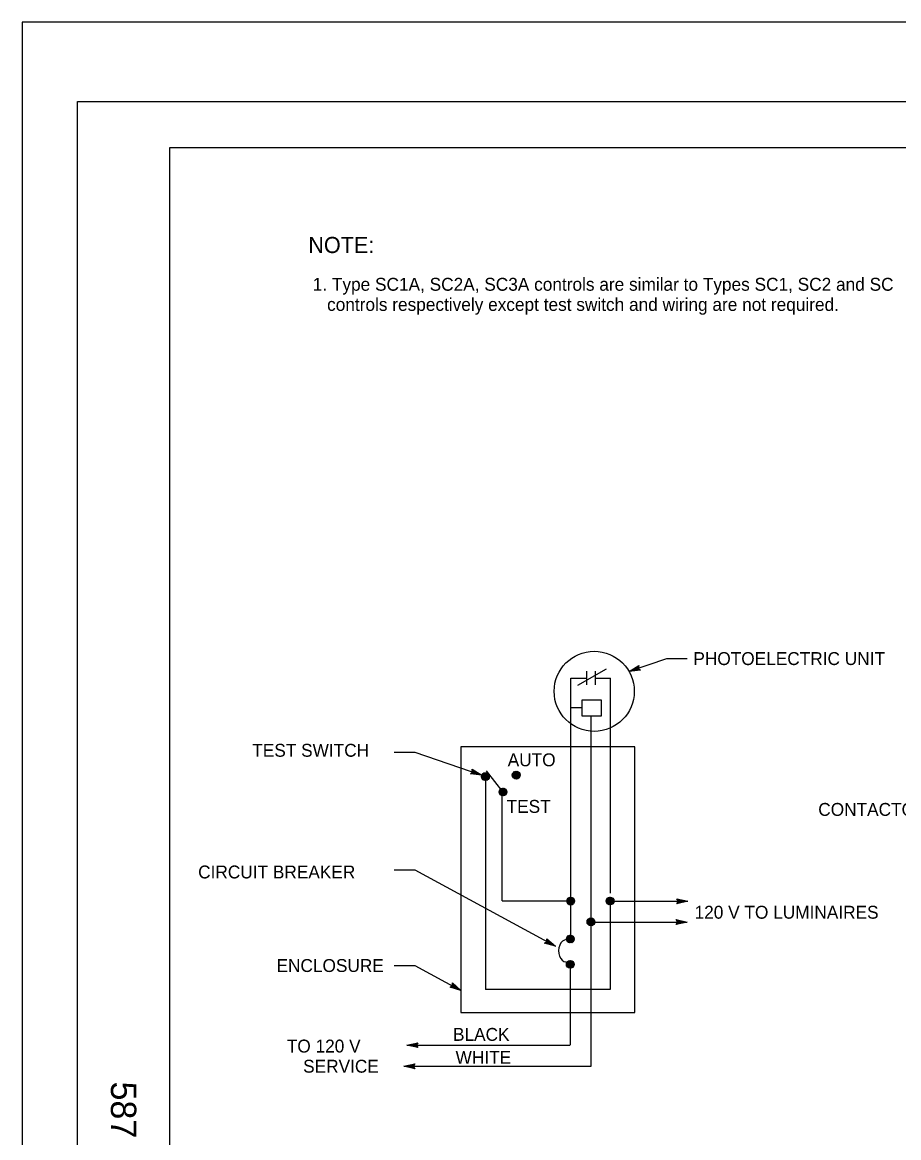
# Model space of a CAD drawing. Extents: x -894 to 866, y -472 to 714.
# Drawn here: x -894 to -418, y 108 to 714 of the extents above; entities that cross this region are included whole.
import ezdxf

# ---------------------------------------------------------------- set-up
doc = ezdxf.new("R2010")
doc.units = 0
for name, color, linetype in [('56 Stage 3 Anno', 7, 'Continuous'), ('57 Undefined', 7, 'Continuous'), ('60 Nongeo Data', 7, 'Continuous'), ('border_PLOTTING-ELEMENTS', 7, 'Continuous'), ('border_rw_22x34_Cut_Lines', 7, 'Continuous'), ('border_SHEET', 7, 'Continuous'), ('border_WITHIN-BORDER-anno', 7, 'Continuous')]:
    doc.layers.add(name, color=color, linetype=linetype)

msp = doc.modelspace()

# ---------------------------------------------------------------- linework, layer by layer
at = {"layer": '56 Stage 3 Anno'}
for p, q in [((-564.66, 361.26), (-559.46, 364.52)), ((-563.35, 361.73), (-559.56, 364.11)), ((-562.06, 362.18), (-559.61, 363.72)), ((-560.76, 362.65), (-559.71, 363.3)), ((-559.46, 364.52), (-559.77, 363)), ((-559.46, 364.52), (-559.46, 364.52)), ((-558.56, 362.01), (-564.66, 361.26)), ((-564.66, 361.26), (-564.66, 361.26)), ((-558.89, 362.27), (-563.36, 361.72)), ((-559.23, 362.53), (-562.06, 362.18)), ((-559.51, 362.8), (-560.76, 362.65)), ((-559.77, 363), (-558.56, 362.01)), ((-558.56, 362.01), (-558.56, 362.01)), ((-650.79, 305.74), (-649.6, 306.75)), ((-644.68, 305.08), (-650.79, 305.74)), ((-650.79, 305.74), (-650.79, 305.74)), ((-646, 305.52), (-650.45, 306.01)), ((-647.29, 305.97), (-650.17, 306.28)), ((-649.6, 306.75), (-649.93, 308.27)), ((-649.93, 308.27), (-649.93, 308.27)), ((-649.93, 308.27), (-644.68, 305.08)), ((-649.84, 307.87), (-645.98, 305.52)), ((-648.6, 306.41), (-649.83, 306.54)), ((-649.73, 307.45), (-647.29, 305.97)), ((-649.68, 307.07), (-648.6, 306.41)), ((-644.68, 305.08), (-644.68, 305.08)), ((-610.6, 213.94), (-609.28, 214.76)), ((-604.65, 212.4), (-610.6, 213.94)), ((-610.6, 213.94), (-610.6, 213.94)), ((-605.89, 213.03), (-610.23, 214.16)), ((-607.11, 213.66), (-609.91, 214.38)), ((-608.34, 214.29), (-609.54, 214.6)), ((-609.28, 214.76), (-609.38, 216.32)), ((-609.38, 216.32), (-609.38, 216.32)), ((-609.38, 216.32), (-604.65, 212.4)), ((-609.35, 215.91), (-605.88, 213.03)), ((-609.31, 215.48), (-607.11, 213.66)), ((-609.31, 215.09), (-608.34, 214.29)), ((-604.65, 212.4), (-604.65, 212.4)), ((-661.89, 190.17), (-660.53, 190.92)), ((-656.03, 188.31), (-661.89, 190.17)), ((-661.89, 190.17), (-661.89, 190.17)), ((-657.24, 189.01), (-661.51, 190.36)), ((-658.42, 189.7), (-661.18, 190.57)), ((-659.62, 190.39), (-660.8, 190.77)), ((-660.53, 190.92), (-660.55, 192.48)), ((-660.55, 192.48), (-660.55, 192.48)), ((-660.55, 192.48), (-656.03, 188.31)), ((-660.54, 192.06), (-657.22, 189.01)), ((-660.54, 191.25), (-659.62, 190.39)), ((-660.52, 191.64), (-658.42, 189.7)), ((-656.03, 188.31), (-656.03, 188.31))]:
    msp.add_line(p, q, dxfattribs=at)
for points in [[(-533.22, 368.25), (-544.35, 368.25), (-564.66, 361.26)], [(-692.12, 317.59), (-680.98, 317.59), (-644.68, 305.08)], [(-692.12, 253.72), (-680.98, 253.72), (-604.65, 212.4)], [(-692.12, 201.82), (-680.98, 201.82), (-656.03, 188.31)]]:
    msp.add_lwpolyline(points, dxfattribs=at)
at = {"layer": '60 Nongeo Data'}
for p, q in [((-596.3, 238.89), (-596.3, 357.78)), ((-596.26, 357.79), (-587.63, 357.79)), ((-592.44, 354), (-577.04, 362.73)), ((-587.61, 354.11), (-587.61, 361.61)), ((-582.91, 354.11), (-582.91, 361.61)), ((-582.88, 357.79), (-574.86, 357.79)), ((-574.86, 241.16), (-574.86, 357.79)), ((-596.29, 341.79), (-590.27, 341.79)), ((-585.29, 225.36), (-585.29, 336.93)), ((-644.81, 304.38), (-642.74, 306.45)), ((-644.8, 304.14), (-642.86, 302.2)), ((-644.76, 304.8), (-642.2, 302.25)), ((-644.73, 303.75), (-642.11, 306.38)), ((-644.56, 305.32), (-641.69, 302.44)), ((-644.54, 305.36), (-643.72, 306.18)), ((-644.53, 303.26), (-641.61, 306.17)), ((-644.28, 305.74), (-641.27, 302.73)), ((-644.22, 302.86), (-641.22, 305.85)), ((-644.2, 302.84), (-644.13, 302.76)), ((-643.9, 306.07), (-640.94, 303.11)), ((-643.83, 302.54), (-640.89, 305.48)), ((-643.44, 306.32), (-640.69, 303.57)), ((-643.35, 302.31), (-640.66, 305)), ((-642.86, 306.45), (-640.56, 304.15)), ((-642.75, 302.2), (-640.56, 304.4)), ((-633.12, 295.96), (-642.09, 307.38)), ((-642.07, 306.36), (-640.64, 304.93)), ((-641.9, 302.35), (-640.7, 303.54)), ((-628.07, 305.14), (-625.95, 307.26)), ((-628.04, 305.49), (-625.58, 303.03)), ((-628.04, 304.78), (-626.29, 303.03)), ((-627.98, 304.52), (-625.33, 307.17)), ((-627.87, 306.03), (-625.04, 303.2)), ((-627.85, 306.07), (-626.87, 307.04)), ((-627.76, 304.03), (-624.84, 306.95)), ((-627.6, 306.46), (-624.61, 303.47)), ((-627.45, 303.63), (-624.44, 306.65)), ((-627.24, 306.81), (-624.25, 303.82)), ((-627.06, 303.32), (-624.13, 306.25)), ((-626.8, 307.07), (-623.99, 304.27)), ((-626.58, 303.1), (-623.91, 305.77)), ((-626.25, 307.23), (-623.83, 304.81)), ((-625.97, 303), (-623.81, 305.16)), ((-625.52, 307.22), (-623.85, 305.54)), ((-625.08, 303.18), (-623.98, 304.28)), ((-642.52, 188.88), (-642.52, 302.45)), ((-635.25, 296), (-633.16, 298.09)), ((-635.17, 295.37), (-632.54, 298.01)), ((-635, 296.96), (-634.11, 297.84)), ((-634.98, 296.99), (-632.09, 294.1)), ((-634.96, 294.88), (-632.04, 297.79)), ((-634.68, 297.4), (-631.68, 294.39)), ((-634.65, 294.48), (-631.64, 297.49)), ((-634.31, 297.73), (-631.35, 294.77)), ((-634.26, 294.16), (-631.32, 297.1)), ((-633.84, 297.97), (-631.12, 295.25)), ((-633.78, 293.94), (-631.1, 296.62)), ((-633.25, 298.09), (-631, 295.83)), ((-632.43, 297.97), (-631.11, 296.65)), ((-635.24, 295.84), (-633.24, 293.83)), ((-635.18, 296.48), (-632.6, 293.9)), ((-634.89, 294.78), (-634.3, 294.19)), ((-633.61, 236.9), (-633.61, 293.78)), ((-633.17, 293.83), (-630.99, 296.01)), ((-632.3, 293.99), (-631.15, 295.15)), ((-633.62, 236.9), (-598.71, 236.9)), ((-598.56, 236.73), (-596.5, 234.67)), ((-598.54, 237.06), (-596.7, 238.9)), ((-598.52, 236.38), (-596.02, 238.88)), ((-598.48, 237.36), (-595.86, 234.74)), ((-598.34, 235.85), (-595.49, 238.7)), ((-598.27, 237.86), (-595.37, 234.95)), ((-598.06, 235.42), (-595.06, 238.42)), ((-597.97, 238.26), (-594.96, 235.25)), ((-597.7, 235.08), (-594.72, 238.06)), ((-597.58, 238.58), (-594.64, 235.64)), ((-597.24, 234.83), (-594.46, 237.61)), ((-597.11, 238.81), (-594.41, 236.12)), ((-596.68, 234.68), (-594.31, 237.05)), ((-596.51, 238.92), (-594.3, 236.72)), ((-595.93, 234.73), (-594.36, 236.29)), ((-595.66, 238.78), (-594.45, 237.57)), ((-577.15, 236.8), (-574.97, 238.99)), ((-577.14, 237.09), (-574.79, 234.74)), ((-577.08, 236.33), (-575.55, 234.8)), ((-577.04, 236.2), (-574.36, 238.88)), ((-576.99, 237.67), (-575.83, 238.82)), ((-576.99, 237.65), (-574.23, 234.89)), ((-576.82, 235.72), (-573.88, 238.66)), ((-576.74, 238.11), (-573.77, 235.14)), ((-576.5, 235.33), (-573.49, 238.34)), ((-576.4, 238.48), (-573.4, 235.47)), ((-576.1, 235.02), (-573.18, 237.94)), ((-575.98, 238.76), (-573.12, 235.9)), ((-575.6, 234.81), (-572.97, 237.44)), ((-575.46, 238.94), (-572.94, 236.42)), ((-574.98, 234.73), (-572.89, 236.82)), ((-574.86, 189.08), (-574.86, 236.82)), ((-574.78, 238.98), (-572.9, 237.1)), ((-572.81, 236.71), (-532.72, 236.71)), ((-537.92, 236.71), (-538.72, 238.05)), ((-538.72, 238.05), (-538.72, 238.05)), ((-538.72, 238.05), (-532.72, 236.71)), ((-532.72, 236.71), (-538.72, 235.38)), ((-538.72, 235.38), (-537.92, 236.71)), ((-538.51, 237.7), (-534.1, 236.71)), ((-534.11, 236.71), (-538.49, 235.74)), ((-535.49, 236.72), (-538.31, 236.09)), ((-538.27, 237.34), (-535.49, 236.72)), ((-538.1, 236.99), (-536.87, 236.72)), ((-536.87, 236.72), (-538.08, 236.45)), ((-532.72, 236.71), (-532.72, 236.71)), ((-598.29, 235.75), (-597.47, 234.93)), ((-596.3, 218.34), (-596.3, 234.66)), ((-574.02, 234.98), (-573.14, 235.86)), ((-538.72, 235.38), (-538.72, 235.38)), ((-587.53, 225.38), (-585.52, 223.37)), ((-587.52, 225.74), (-585.64, 227.61)), ((-587.48, 225.06), (-584.96, 227.58)), ((-587.46, 226.02), (-584.88, 223.43)), ((-587.3, 224.54), (-584.44, 227.4)), ((-587.26, 226.53), (-584.37, 223.63)), ((-587.17, 224.31), (-586.59, 223.73)), ((-587.02, 224.11), (-584.02, 227.11)), ((-586.97, 226.94), (-583.96, 223.93)), ((-586.65, 223.77), (-583.68, 226.74)), ((-586.59, 227.27), (-583.63, 224.31)), ((-586.2, 223.52), (-583.43, 226.29)), ((-586.12, 227.5), (-583.4, 224.78)), ((-585.63, 223.38), (-583.28, 225.73)), ((-585.53, 227.62), (-583.28, 225.37)), ((-585.29, 147.15), (-585.29, 227.39)), ((-584.86, 223.44), (-583.34, 224.96)), ((-584.71, 227.51), (-583.39, 226.19)), ((-583.29, 225.43), (-533.13, 225.43)), ((-538.33, 225.43), (-539.13, 226.77)), ((-539.13, 226.77), (-539.13, 226.77)), ((-539.13, 226.77), (-533.13, 225.43)), ((-533.13, 225.43), (-539.13, 224.1)), ((-539.13, 224.1), (-538.33, 225.43)), ((-539.13, 224.1), (-539.13, 224.1)), ((-538.91, 226.41), (-534.51, 225.43)), ((-534.52, 225.42), (-538.9, 224.46)), ((-535.89, 225.43), (-538.72, 224.8)), ((-538.68, 226.05), (-535.89, 225.43)), ((-538.5, 225.7), (-537.27, 225.43)), ((-537.27, 225.43), (-538.48, 225.16)), ((-533.13, 225.43), (-533.13, 225.43)), ((-598.69, 216.29), (-596.65, 218.34)), ((-598.62, 215.66), (-596.02, 218.27)), ((-598.42, 215.16), (-595.51, 218.06)), ((-598.39, 217.3), (-597.66, 218.03)), ((-597.7, 218.01), (-594.77, 215.07)), ((-597.23, 218.24), (-594.54, 215.55)), ((-596.62, 218.34), (-594.44, 216.15)), ((-595.75, 218.18), (-594.59, 217.02)), ((-598.69, 216.17), (-596.61, 214.08)), ((-598.61, 216.8), (-595.98, 214.16)), ((-598.45, 215.21), (-597.55, 214.32)), ((-598.4, 217.29), (-595.49, 214.38)), ((-598.12, 214.75), (-595.11, 217.76)), ((-598.09, 217.69), (-595.08, 214.68)), ((-597.73, 214.43), (-594.79, 217.37)), ((-597.26, 214.2), (-594.55, 216.9)), ((-596.66, 214.08), (-594.44, 216.3)), ((-595.83, 214.21), (-594.57, 215.47)), ((-598.75, 202.29), (-596.45, 204.58)), ((-598.75, 202.43), (-596.65, 200.33)), ((-598.67, 203.07), (-597.24, 204.5)), ((-598.67, 203.05), (-596.03, 200.41)), ((-598.62, 201.71), (-595.87, 204.45)), ((-598.52, 201.49), (-597.59, 200.56)), ((-598.46, 203.55), (-595.54, 200.63)), ((-598.37, 201.24), (-595.41, 204.21)), ((-598.15, 203.94), (-595.14, 200.94)), ((-598.04, 200.87), (-595.04, 203.87)), ((-597.76, 204.26), (-594.82, 201.32)), ((-597.63, 200.58), (-594.75, 203.46)), ((-597.28, 204.49), (-594.6, 201.81)), ((-597.11, 200.38), (-594.55, 202.94)), ((-596.67, 204.59), (-594.49, 202.41)), ((-596.56, 158.81), (-596.56, 200.15)), ((-596.45, 200.34), (-594.5, 202.28)), ((-595.79, 204.42), (-594.66, 203.28)), ((-595.24, 200.84), (-594.99, 201.1)), ((-642.58, 189), (-574.82, 189)), ((-685.41, 158.64), (-679.41, 159.97)), ((-685.41, 158.64), (-596.72, 158.64)), ((-679.41, 157.3), (-685.41, 158.64)), ((-685.41, 158.64), (-685.41, 158.64)), ((-679.62, 157.65), (-684.03, 158.64)), ((-684.01, 158.64), (-679.64, 159.61)), ((-682.64, 158.64), (-679.82, 159.26)), ((-679.86, 158.01), (-682.64, 158.64)), ((-681.26, 158.63), (-680.05, 158.9)), ((-680.03, 158.36), (-681.26, 158.63)), ((-679.41, 159.97), (-680.21, 158.64)), ((-680.21, 158.64), (-679.41, 157.3)), ((-679.41, 159.97), (-679.41, 159.97)), ((-679.41, 157.3), (-679.41, 157.3)), ((-686.97, 147.15), (-680.97, 148.47)), ((-686.97, 147.15), (-585.29, 147.15)), ((-680.97, 145.81), (-686.97, 147.15)), ((-686.97, 147.15), (-686.97, 147.15)), ((-681.18, 146.16), (-685.59, 147.14)), ((-685.58, 147.15), (-681.2, 148.12)), ((-684.2, 147.14), (-681.38, 147.77)), ((-681.42, 146.52), (-684.2, 147.14)), ((-682.82, 147.14), (-681.61, 147.41)), ((-681.59, 146.87), (-682.82, 147.14)), ((-680.97, 148.47), (-681.77, 147.15)), ((-681.77, 147.15), (-680.97, 145.81)), ((-680.97, 148.47), (-680.97, 148.47)), ((-680.97, 145.81), (-680.97, 145.81))]:
    msp.add_line(p, q, dxfattribs=at)
for points in [[(-590.23, 337.06), (-590.24, 345.94), (-579.85, 345.94), (-579.85, 337.06)], [(-561.57, 176.41), (-561.57, 320.5), (-656.03, 320.5), (-656.03, 176.41)]]:
    msp.add_lwpolyline(points, close=True, dxfattribs=at)
for centre, radius in [((-583.61, 350.59), 21.74), ((-642.68, 304.33), 2.13), ((-625.94, 305.13), 2.13), ((-633.12, 295.96), 2.13), ((-596.43, 236.79), 2.13), ((-575.02, 236.86), 2.13), ((-585.4, 225.5), 2.13), ((-596.57, 216.21), 2.13), ((-596.62, 202.46), 2.13)]:
    msp.add_circle(centre, radius, dxfattribs=at)
msp.add_ellipse((-598.89, 209.85), major_axis=(0.11, 6.01), ratio=0.672474, start_param=0, end_param=3.141593, dxfattribs=at)
at = {"layer": 'border_PLOTTING-ELEMENTS'}
for points in [[(-894.04, -472.44), (865.96, -472.44), (865.96, 713.56), (-894.04, 713.56)], [(-864.04, 670.56), (835.96, 670.56), (835.96, -429.44), (-864.04, -429.44)]]:
    msp.add_lwpolyline(points, close=True, dxfattribs=at)
at = {"layer": 'border_rw_22x34_Cut_Lines'}
msp.add_lwpolyline([(-864.04, 670.56), (835.96, 670.56), (835.96, -429.44), (-864.04, -429.44)], close=True, dxfattribs=at)
at = {"layer": 'border_SHEET'}
for p, q in [((-814.04, 645.56), (810.96, 645.56)), ((-814.04, -404.44), (-814.04, 645.56))]:
    msp.add_line(p, q, dxfattribs=at)

# ---------------------------------------------------------------- texts
at = {"layer": '57 Undefined'}
for s, height, p in [('NOTE:', 8.75, (-738.78, 588.38)), ('1. Type SC1A, SC2A, SC3A controls are similar to Types SC1, SC2 and SC', 7, (-736.41, 567.92)), ('   controls respectively except test switch and wiring are not required.', 7, (-736.41, 556.99)), ('PHOTOELECTRIC UNIT', 7, (-529.81, 364.85)), ('TEST SWITCH', 7, (-769.23, 315.09)), ('AUTO', 7, (-630.58, 309.92)), ('TEST', 7, (-631.18, 284.66)), ('CONTACTOR COIL (120 V)', 7, (-462.02, 283.02)), ('CIRCUIT BREAKER', 7, (-798.6, 249.07)), ('120 V TO LUMINAIRES', 7, (-529.15, 227.23)), ('ENCLOSURE', 7, (-756.07, 198.32)), ('BLACK', 7, (-660.28, 160.96)), ('TO 120 V', 7, (-750.48, 154.63)), ('WHITE', 7, (-658.86, 148.49)), ('SERVICE', 7, (-741.61, 143.69))]:
    msp.add_text(s, height=height, dxfattribs=at).set_placement(p)
at = {"layer": 'border_WITHIN-BORDER-anno'}
msp.add_text('587', height=13.78, rotation=270, dxfattribs=at).set_placement((-845.95, 138.87))

doc.saveas('drawing.dxf')
